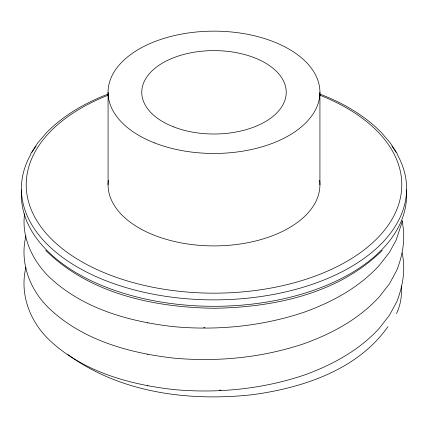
<?xml version="1.0" encoding="UTF-8"?>
<svg xmlns="http://www.w3.org/2000/svg" width="428" height="428" viewBox="0 0 428 428"><rect width="100%" height="100%" fill="white"/><g stroke="black" fill="none" stroke-linecap="round" stroke-linejoin="round"><path stroke-width="0.64" d="M24.589 213.727C21.459 236.443 31.736 258.721 47.144 274.92L48.268 276.071C81.609 308.337 128.421 321.471 173.426 326.639L173.65 326.66C217.606 330.678 262.423 326.259 304.319 312.14C332.187 302.056 359.044 287.53 379.235 265.44L389.427 252.402L396.2 239.996L402.518 220.661M25.937 235.844C19.667 261.331 28.997 287.884 47.15 306.373L48.268 307.523C81.609 339.789 128.421 352.923 173.426 358.086L173.65 358.113C217.606 362.131 262.423 357.712 304.319 343.588C332.187 333.508 359.044 318.983 379.235 296.893L389.427 283.855L396.863 270.127C402.866 254.751 405.771 237.743 402.106 221.442M25.937 267.297C19.667 292.779 28.997 319.336 47.15 337.82L48.268 338.976C81.609 371.242 128.421 384.371 173.426 389.539L173.65 389.566C217.606 393.583 262.423 389.164 304.319 375.04C332.187 364.961 359.044 350.436 379.235 328.346L389.427 315.308L396.863 301.58C402.866 286.204 405.771 269.196 402.106 252.889M396.553 313.569C400.49 305.1 402.256 295.331 401.229 286.054M30.752 153.647L37.552 143.145L46.716 132.455C63.981 114.918 85.814 102.517 108.696 93.866M387.907 326.708C357.503 369.985 302.708 387.875 252.456 394.712C189.331 401.598 120.803 393.129 68.357 354.871L67.945 354.598M382.22 250.294L381.284 251.327C337.462 294.079 273.31 307.39 214 308.267C154.69 307.39 90.538 294.079 46.716 251.327L45.78 250.294M203.642 327.671L204.975 327.634M219.66 390.149L220.998 390.117M147.537 322.91L147.906 322.958M147.537 354.363L147.906 354.411M147.537 385.815L147.906 385.863M319.304 93.866C342.186 102.517 364.019 114.918 381.284 132.455L390.448 143.145L397.248 153.647M319.93 92.309L319.93 184.752M108.07 92.309L108.07 184.752M406.391 189.941A192.6 111.194 0 0 1 214 306.304A192.6 111.194 0 0 1 21.609 189.941M319.331 94.995A187.785 108.418 0 0 1 354.919 256.409A187.785 108.418 0 0 1 73.081 256.409A187.785 108.418 0 0 1 108.669 94.995M396.975 153.962A192.6 111.194 0 0 1 214 299.878A192.6 111.194 0 0 1 31.025 153.962M31.961 152.368A192.6 111.194 0 0 1 36.102 146.066M391.898 146.066A192.6 111.194 0 0 1 396.039 152.368M319.657 180.386A105.93 61.156 0 0 1 214 245.907A105.93 61.156 0 0 1 108.338 180.386M154.626 142.957A105.93 61.156 0 0 0 319.657 96.669A105.93 61.156 0 0 0 167.717 37.295A105.93 61.156 0 0 0 154.626 142.957M173.517 126.843A72.225 41.698 0 0 0 286.043 95.284A72.225 41.698 0 0 0 182.44 54.8A72.225 41.698 0 0 0 173.517 126.843"/></g></svg>
